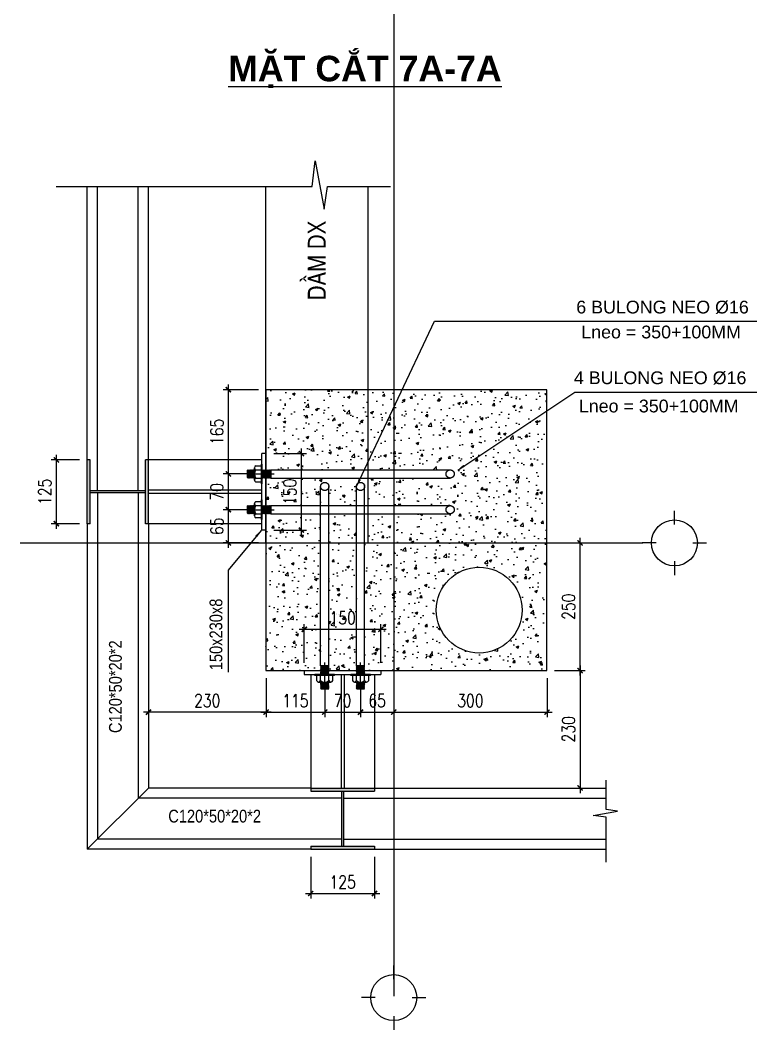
# Model space of a CAD drawing. Header units: millimetres. Extents: x 651127 to 1529722, y 768575 to 1021311.
# Drawn here: x 1219527 to 1233944, y 788414 to 808185 of the extents above; entities that cross this region are included whole.
import ezdxf
from ezdxf.enums import TextEntityAlignment as Align

# ---------------------------------------------------------------- set-up
doc = ezdxf.new("R2010")
doc.units = ezdxf.units.MM
doc.header["$LTSCALE"] = 1000
doc.header["$MEASUREMENT"] = 0
doc.linetypes.add('CENTER2', pattern=[1.125, 0.75, -0.125, 0.125, -0.125])
doc.linetypes.add('DASHED2', pattern=[0.375, 0.25, -0.125])
doc.layers.get('DEFPOINTS').update_dxf_attribs({"color": 8, "lineweight": 9})
for name, color, linetype in [('CHU VN', 7, 'Continuous'), ('D.BAO', 1, 'Continuous'), ('DUONG BAO', 7, 'Continuous'), ('HATCH', 8, 'Continuous'), ('KTHUOC', 136, 'Continuous'), ('NETDAM', 1, 'Continuous'), ('PHU KIEN', 2, 'Continuous'), ('TEXT', 2, 'Continuous'), ('THEP MANH', 253, 'Continuous'), ('TRUC', 8, 'CENTER2'), ('VAT LIEU', 154, 'Continuous')]:
    doc.layers.add(name, color=color, linetype=linetype)
doc.styles.add('CHU 350-HB', font='VNI-Helve-Bold.TTF')
doc.styles.add('CHU 500', font='VNI-Helve-Bold.TTF')
doc.styles.add('CHU KT', font='romans.shx', dxfattribs={"width": 0.8})
doc.styles.add('Helve-Condense', font='VNI-Helve.TTF')
doc.styles.add('KEEC', font='VNI-Helve-Condense.TTF')
doc.styles.add('ROMANS', font='romans.shx', dxfattribs={"width": 0.8})
doc.dimstyles.new('1-20', dxfattribs={"dimscale": 100, "dimtxt": 2, "dimasz": 1.5, "dimexe": 1.5, "dimexo": 1.5, "dimgap": 1, "dimtad": 1, "dimdec": 0, "dimlfac": 0.2, "dimzin": 0, "dimdsep": 46, "dimtxsty": 'ROMANS', "dimblk": 'ARCHTICK', "dimcen": 3, "dimdle": 1.5, "dimclrd": 256, "dimclre": 256, "dimclrt": 7, "dimadec": 0, "dimazin": 0, "dimtfac": 1, "dimtdec": 0, "dimtix": 1, "dimtmove": 2, "dimatfit": 3, "dimfxl": 1, "dimtolj": 1, "dimtzin": 0, "dimarcsym": 0})
doc.dimstyles.new('TL10', dxfattribs={"dimscale": 100, "dimtxt": 2.5, "dimasz": 1, "dimexe": 1, "dimexo": 1.5, "dimgap": 1, "dimtad": 1, "dimdec": 0, "dimlfac": 0.1, "dimzin": 0, "dimdsep": 46, "dimtxsty": 'CHU KT', "dimblk": 'ARCHTICK', "dimcen": 1.5, "dimdle": 1, "dimclrd": 256, "dimclre": 256, "dimclrt": 7, "dimadec": 0, "dimazin": 0, "dimtfac": 1, "dimtdec": 0, "dimtix": 1, "dimtmove": 2, "dimatfit": 3, "dimfxl": 1, "dimtolj": 1, "dimtzin": 0, "dimarcsym": 0})

# ---------------------------------------------------------------- blocks, each defined once
blk = doc.blocks.new('_ARCHTICK')
at = {"color": 0, "linetype": 'ByBlock', "const_width": 0.3}
blk.add_lwpolyline([(-0.5, -0.5), (0.5, 0.5)], dxfattribs=at)
blk = doc.blocks.new('*D975')
at = {"layer": 'DEFPOINTS', "color": 0, "ltscale": 100}
for p in [(1224338, 795449), (1225488, 795352), (1225488, 794635)]:
    blk.add_point(p, dxfattribs=at)
at = {"layer": 'KTHUOC', "lineweight": -2, "ltscale": 100}
for p, q in [((1224338, 795299), (1224338, 794535)), ((1225488, 795202), (1225488, 794535)), ((1224238, 794635), (1225588, 794635))]:
    blk.add_line(p, q, dxfattribs=at)
at = {"layer": 'KTHUOC', "lineweight": -2, "ltscale": 100, "xscale": 100, "yscale": 100, "zscale": 100, "rotation": 180}
blk.add_blockref('_ARCHTICK', (1224338, 794635), dxfattribs=at)
at = {"layer": 'KTHUOC', "lineweight": -2, "ltscale": 100, "xscale": 100, "yscale": 100, "zscale": 100}
blk.add_blockref('_ARCHTICK', (1225488, 794635), dxfattribs=at)
at = {"layer": 'KTHUOC', "color": 7, "ltscale": 100, "insert": (1224913, 794860), "char_height": 250, "attachment_point": 5, "style": 'CHU KT'}
blk.add_mtext('\\A1;115', dxfattribs=at)
blk = doc.blocks.new('*D976')
at = {"layer": 'DEFPOINTS', "color": 0, "ltscale": 100}
for p in [(1225488, 795352), (1226188, 795352), (1226188, 794635)]:
    blk.add_point(p, dxfattribs=at)
at = {"layer": 'KTHUOC', "lineweight": -2, "ltscale": 100}
for p, q in [((1225488, 795202), (1225488, 794535)), ((1226188, 795202), (1226188, 794535)), ((1225388, 794635), (1226288, 794635))]:
    blk.add_line(p, q, dxfattribs=at)
at = {"layer": 'KTHUOC', "lineweight": -2, "ltscale": 100, "xscale": 100, "yscale": 100, "zscale": 100, "rotation": 180}
blk.add_blockref('_ARCHTICK', (1225488, 794635), dxfattribs=at)
at = {"layer": 'KTHUOC', "lineweight": -2, "ltscale": 100, "xscale": 100, "yscale": 100, "zscale": 100}
blk.add_blockref('_ARCHTICK', (1226188, 794635), dxfattribs=at)
at = {"layer": 'KTHUOC', "color": 7, "ltscale": 100, "insert": (1225838, 794860), "char_height": 250, "attachment_point": 5, "style": 'CHU KT'}
blk.add_mtext('\\A1;70', dxfattribs=at)
blk = doc.blocks.new('*D977')
at = {"layer": 'DEFPOINTS', "color": 0, "ltscale": 100}
for p in [(1226838, 795449), (1226188, 795352), (1226838, 794635)]:
    blk.add_point(p, dxfattribs=at)
at = {"layer": 'KTHUOC', "lineweight": -2, "ltscale": 100}
for p, q in [((1226188, 795202), (1226188, 794535)), ((1226838, 795299), (1226838, 794535)), ((1226088, 794635), (1226938, 794635))]:
    blk.add_line(p, q, dxfattribs=at)
at = {"layer": 'KTHUOC', "lineweight": -2, "ltscale": 100, "xscale": 100, "yscale": 100, "zscale": 100, "rotation": 180}
blk.add_blockref('_ARCHTICK', (1226188, 794635), dxfattribs=at)
at = {"layer": 'KTHUOC', "lineweight": -2, "ltscale": 100, "xscale": 100, "yscale": 100, "zscale": 100}
blk.add_blockref('_ARCHTICK', (1226838, 794635), dxfattribs=at)
at = {"layer": 'KTHUOC', "color": 7, "ltscale": 100, "insert": (1226513, 794860), "char_height": 250, "attachment_point": 5, "style": 'CHU KT'}
blk.add_mtext('\\A1;65', dxfattribs=at)
blk = doc.blocks.new('*D978')
at = {"layer": 'DEFPOINTS', "color": 0, "ltscale": 100}
for p in [(1226838, 795449), (1229838, 795449), (1229838, 794635)]:
    blk.add_point(p, dxfattribs=at)
at = {"layer": 'KTHUOC', "lineweight": -2, "ltscale": 100}
for p, q in [((1226838, 795299), (1226838, 794535)), ((1229838, 795299), (1229838, 794535)), ((1226738, 794635), (1229938, 794635))]:
    blk.add_line(p, q, dxfattribs=at)
at = {"layer": 'KTHUOC', "lineweight": -2, "ltscale": 100, "xscale": 100, "yscale": 100, "zscale": 100, "rotation": 180}
blk.add_blockref('_ARCHTICK', (1226838, 794635), dxfattribs=at)
at = {"layer": 'KTHUOC', "lineweight": -2, "ltscale": 100, "xscale": 100, "yscale": 100, "zscale": 100}
blk.add_blockref('_ARCHTICK', (1229838, 794635), dxfattribs=at)
at = {"layer": 'KTHUOC', "color": 7, "ltscale": 100, "insert": (1228338, 794860), "char_height": 250, "attachment_point": 5, "style": 'CHU KT'}
blk.add_mtext('\\A1;300', dxfattribs=at)
blk = doc.blocks.new('*D979')
at = {"layer": 'DEFPOINTS', "color": 0, "ltscale": 100}
for p in [(1229838, 795449), (1229838, 793149), (1230486, 793149)]:
    blk.add_point(p, dxfattribs=at)
at = {"layer": 'KTHUOC', "lineweight": -2, "ltscale": 100}
for p, q in [((1229988, 795449), (1230586, 795449)), ((1230486, 795549), (1230486, 793049)), ((1229988, 793149), (1230586, 793149))]:
    blk.add_line(p, q, dxfattribs=at)
at = {"layer": 'KTHUOC', "lineweight": -2, "ltscale": 100, "xscale": 100, "yscale": 100, "zscale": 100}
for p, rotation in [((1230486, 795449), 90), ((1230486, 793149), 270)]:
    blk.add_blockref('_ARCHTICK', p, dxfattribs=dict(at, rotation=rotation))
at = {"layer": 'KTHUOC', "color": 7, "ltscale": 100, "insert": (1230261, 794299), "char_height": 250, "attachment_point": 5, "rotation": 90, "style": 'CHU KT'}
blk.add_mtext('\\A1;230', dxfattribs=at)
blk = doc.blocks.new('*D980')
at = {"layer": 'DEFPOINTS', "color": 0, "ltscale": 100}
for p in [(1222038, 795737), (1224338, 795449), (1222038, 794635)]:
    blk.add_point(p, dxfattribs=at)
at = {"layer": 'KTHUOC', "lineweight": -2, "ltscale": 100}
for p, q in [((1222038, 795587), (1222038, 794535)), ((1224338, 795299), (1224338, 794535)), ((1224438, 794635), (1221938, 794635))]:
    blk.add_line(p, q, dxfattribs=at)
at = {"layer": 'KTHUOC', "lineweight": -2, "ltscale": 100, "xscale": 100, "yscale": 100, "zscale": 100, "rotation": 180}
blk.add_blockref('_ARCHTICK', (1222038, 794635), dxfattribs=at)
at = {"layer": 'KTHUOC', "lineweight": -2, "ltscale": 100, "xscale": 100, "yscale": 100, "zscale": 100}
blk.add_blockref('_ARCHTICK', (1224338, 794635), dxfattribs=at)
at = {"layer": 'KTHUOC', "color": 7, "ltscale": 100, "insert": (1223188, 794860), "char_height": 250, "attachment_point": 5, "style": 'CHU KT'}
blk.add_mtext('\\A1;230', dxfattribs=at)
blk = doc.blocks.new('*D981')
at = {"layer": 'DEFPOINTS', "color": 0, "ltscale": 100}
for p in [(1223602, 798599), (1224241, 798599), (1224338, 797949)]:
    blk.add_point(p, dxfattribs=at)
at = {"layer": 'KTHUOC', "lineweight": -2, "ltscale": 100}
for p, q in [((1224091, 798599), (1223502, 798599)), ((1223602, 797849), (1223602, 798699)), ((1224188, 797949), (1223502, 797949))]:
    blk.add_line(p, q, dxfattribs=at)
at = {"layer": 'KTHUOC', "lineweight": -2, "ltscale": 100, "xscale": 100, "yscale": 100, "zscale": 100}
for p, rotation in [((1223602, 798599), 90), ((1223602, 797949), 270)]:
    blk.add_blockref('_ARCHTICK', p, dxfattribs=dict(at, rotation=rotation))
at = {"layer": 'KTHUOC', "color": 7, "ltscale": 100, "insert": (1223377, 798274), "char_height": 250, "attachment_point": 5, "rotation": 90, "style": 'CHU KT'}
blk.add_mtext('\\A1;65', dxfattribs=at)
blk = doc.blocks.new('*D982')
at = {"layer": 'DEFPOINTS', "color": 0, "ltscale": 100}
for p in [(1223602, 799299), (1224241, 799299), (1224241, 798599)]:
    blk.add_point(p, dxfattribs=at)
at = {"layer": 'KTHUOC', "lineweight": -2, "ltscale": 100}
for p, q in [((1223602, 798499), (1223602, 799399)), ((1224091, 799299), (1223502, 799299)), ((1224091, 798599), (1223502, 798599))]:
    blk.add_line(p, q, dxfattribs=at)
at = {"layer": 'KTHUOC', "lineweight": -2, "ltscale": 100, "xscale": 100, "yscale": 100, "zscale": 100}
for p, rotation in [((1223602, 799299), 90), ((1223602, 798599), 270)]:
    blk.add_blockref('_ARCHTICK', p, dxfattribs=dict(at, rotation=rotation))
at = {"layer": 'KTHUOC', "color": 7, "ltscale": 100, "insert": (1223377, 798949), "char_height": 250, "attachment_point": 5, "rotation": 90, "style": 'CHU KT'}
blk.add_mtext('\\A1;70', dxfattribs=at)
blk = doc.blocks.new('*D983')
at = {"layer": 'DEFPOINTS', "color": 0, "ltscale": 100}
for p in [(1223602, 800949), (1224338, 800949), (1224241, 799299)]:
    blk.add_point(p, dxfattribs=at)
at = {"layer": 'KTHUOC', "lineweight": -2, "ltscale": 100}
for p, q in [((1224188, 800949), (1223502, 800949)), ((1223602, 799199), (1223602, 801049)), ((1224091, 799299), (1223502, 799299))]:
    blk.add_line(p, q, dxfattribs=at)
at = {"layer": 'KTHUOC', "lineweight": -2, "ltscale": 100, "xscale": 100, "yscale": 100, "zscale": 100}
for p, rotation in [((1223602, 800949), 90), ((1223602, 799299), 270)]:
    blk.add_blockref('_ARCHTICK', p, dxfattribs=dict(at, rotation=rotation))
at = {"layer": 'KTHUOC', "color": 7, "ltscale": 100, "insert": (1223377, 800124), "char_height": 250, "attachment_point": 5, "rotation": 90, "style": 'CHU KT'}
blk.add_mtext('\\A1;165', dxfattribs=at)
blk = doc.blocks.new('*D984')
at = {"layer": 'DEFPOINTS', "color": 0, "ltscale": 100}
for p in [(1220234, 799574), (1220838, 799574), (1220838, 798324)]:
    blk.add_point(p, dxfattribs=at)
at = {"layer": 'KTHUOC', "lineweight": -2, "ltscale": 100}
for p, q in [((1220688, 799574), (1220134, 799574)), ((1220234, 798224), (1220234, 799674)), ((1220688, 798324), (1220134, 798324))]:
    blk.add_line(p, q, dxfattribs=at)
at = {"layer": 'KTHUOC', "lineweight": -2, "ltscale": 100, "xscale": 100, "yscale": 100, "zscale": 100}
for p, rotation in [((1220234, 799574), 90), ((1220234, 798324), 270)]:
    blk.add_blockref('_ARCHTICK', p, dxfattribs=dict(at, rotation=rotation))
at = {"layer": 'KTHUOC', "color": 7, "ltscale": 100, "insert": (1220009, 798949), "char_height": 250, "attachment_point": 5, "rotation": 90, "style": 'CHU KT'}
blk.add_mtext('\\A1;125', dxfattribs=at)
blk = doc.blocks.new('*D985')
at = {"layer": 'DEFPOINTS', "color": 0, "ltscale": 100}
for p in [(1225213, 791949), (1226463, 791949), (1226463, 791083)]:
    blk.add_point(p, dxfattribs=at)
at = {"layer": 'KTHUOC', "lineweight": -2, "ltscale": 100}
for p, q in [((1225213, 791799), (1225213, 790983)), ((1226463, 791799), (1226463, 790983)), ((1225113, 791083), (1226563, 791083))]:
    blk.add_line(p, q, dxfattribs=at)
at = {"layer": 'KTHUOC', "lineweight": -2, "ltscale": 100, "xscale": 100, "yscale": 100, "zscale": 100, "rotation": 180}
blk.add_blockref('_ARCHTICK', (1225213, 791083), dxfattribs=at)
at = {"layer": 'KTHUOC', "lineweight": -2, "ltscale": 100, "xscale": 100, "yscale": 100, "zscale": 100}
blk.add_blockref('_ARCHTICK', (1226463, 791083), dxfattribs=at)
at = {"layer": 'KTHUOC', "color": 7, "ltscale": 100, "insert": (1225838, 791308), "char_height": 250, "attachment_point": 5, "style": 'CHU KT'}
blk.add_mtext('\\A1;125', dxfattribs=at)
blk = doc.blocks.new('*D986')
at = {"layer": 'DEFPOINTS', "color": 0, "ltscale": 100}
for p in [(1224338, 799699), (1225031, 799699), (1224338, 798199)]:
    blk.add_point(p, dxfattribs=at)
at = {"layer": 'KTHUOC', "lineweight": -2, "ltscale": 100}
for p, q in [((1225031, 798099), (1225031, 799799)), ((1224488, 799699), (1225131, 799699)), ((1224488, 798199), (1225131, 798199))]:
    blk.add_line(p, q, dxfattribs=at)
at = {"layer": 'KTHUOC', "lineweight": -2, "ltscale": 100, "xscale": 100, "yscale": 100, "zscale": 100}
for p, rotation in [((1225031, 799699), 90), ((1225031, 798199), 270)]:
    blk.add_blockref('_ARCHTICK', p, dxfattribs=dict(at, rotation=rotation))
at = {"layer": 'KTHUOC', "color": 7, "ltscale": 100, "insert": (1224806, 798949), "char_height": 250, "attachment_point": 5, "rotation": 90, "style": 'CHU KT'}
blk.add_mtext('\\A1;150', dxfattribs=at)
blk = doc.blocks.new('*D987')
at = {"layer": 'DEFPOINTS', "color": 0, "ltscale": 100}
for p in [(1226588, 796257), (1225088, 795449), (1226588, 795449)]:
    blk.add_point(p, dxfattribs=at)
at = {"layer": 'KTHUOC', "lineweight": -2, "ltscale": 100}
for p, q in [((1224988, 796257), (1226688, 796257)), ((1225088, 795599), (1225088, 796357)), ((1226588, 795599), (1226588, 796357))]:
    blk.add_line(p, q, dxfattribs=at)
at = {"layer": 'KTHUOC', "lineweight": -2, "ltscale": 100, "xscale": 100, "yscale": 100, "zscale": 100, "rotation": 180}
blk.add_blockref('_ARCHTICK', (1225088, 796257), dxfattribs=at)
at = {"layer": 'KTHUOC', "lineweight": -2, "ltscale": 100, "xscale": 100, "yscale": 100, "zscale": 100}
blk.add_blockref('_ARCHTICK', (1226588, 796257), dxfattribs=at)
at = {"layer": 'KTHUOC', "color": 7, "ltscale": 100, "insert": (1225838, 796482), "char_height": 250, "attachment_point": 5, "style": 'CHU KT'}
blk.add_mtext('\\A1;150', dxfattribs=at)
blk = doc.blocks.new('*D1018')
at = {"layer": 'DEFPOINTS', "color": 0, "ltscale": 100}
for p in [(1229838, 797949), (1230486, 797949), (1229838, 795449)]:
    blk.add_point(p, dxfattribs=at)
at = {"layer": 'KTHUOC', "lineweight": -2, "ltscale": 100}
for p, q in [((1229988, 797949), (1230586, 797949)), ((1230486, 795349), (1230486, 798049)), ((1229988, 795449), (1230586, 795449))]:
    blk.add_line(p, q, dxfattribs=at)
at = {"layer": 'KTHUOC', "lineweight": -2, "ltscale": 100, "xscale": 100, "yscale": 100, "zscale": 100}
for p, rotation in [((1230486, 797949), 90), ((1230486, 795449), 270)]:
    blk.add_blockref('_ARCHTICK', p, dxfattribs=dict(at, rotation=rotation))
at = {"layer": 'KTHUOC', "color": 7, "ltscale": 100, "insert": (1230261, 796699), "char_height": 250, "attachment_point": 5, "rotation": 90, "style": 'CHU KT'}
blk.add_mtext('\\A1;250', dxfattribs=at)
blk = doc.blocks.new('TRUC')
for p, q in [((0, 320), (0, 560)), ((-320, 0), (-560, 0)), ((320, 0), (560, 0)), ((0, -320), (0, -560))]:
    blk.add_line(p, q)
blk.add_circle((0, 0), 400)
at = {"linetype": 'Continuous', "style": 'CHU 350-HB'}
blk.add_attdef('2', text='', height=350, dxfattribs=at).set_placement((0, 0), align=Align.MIDDLE_CENTER)

msp = doc.modelspace()

# ---------------------------------------------------------------- hatches: boundary and pattern name
at = {"layer": 'THEP MANH', "ltscale": 100}
h = msp.add_hatch(color=256, dxfattribs=at)
h.paths.add_polyline_path([(1220897.7, 799574), (1220837.7, 799574), (1220837.7, 798324), (1220897.7, 798324)])
h.paths.add_polyline_path([(1221977.7, 798929), (1221977.7, 798969), (1220897.7, 798969), (1220897.7, 798929)])
h.paths.add_polyline_path([(1222037.7, 799574), (1221977.7, 799574), (1221977.7, 798324), (1222037.7, 798324)])
h = msp.add_hatch(color=256, dxfattribs=at)
h.paths.add_polyline_path([(1225212.7, 792009), (1225212.7, 791949), (1226462.7, 791949), (1226462.7, 792009)])
h.paths.add_polyline_path([(1225817.7, 793089), (1225817.7, 792009), (1225857.7, 792009), (1225857.7, 793089)])
h.paths.add_polyline_path([(1225212.7, 793149), (1225212.7, 793089), (1226462.7, 793089), (1226462.7, 793149)])
at = {"layer": 'VAT LIEU'}
h = msp.add_hatch(dxfattribs=at)
h.set_pattern_fill('AR-CONC', color=256, scale=75, style=0)
h.set_pattern_definition([(50, (908235.76, 1112307.2), (537.94514, -47.0641), [56.25, -618.75]), (355, (908235.76, 1112307.2), (-104.0635, 564.1441), [45, -495]), (100.4514, (908280.6, 1112303.26), (433.88204, 517.07966), [47.80514, -525.8566]), (46.1842, (908235.76, 1112457.2), (800.4308, -124.1393), [84.375, -928.125]), (96.6356, (908302.5, 1112446.8), (700.997, 730.5884), [71.7077, -788.7847]), (351.1842, (908235.8, 1112457.2), (700.9965, 730.589), [67.5, -742.5]), (21, (908310.76, 1112419.7), (447.6803, -301.96417), [56.25, -618.75]), (326, (908310.76, 1112419.7), (182.4865, 543.8625), [45, -495]), (71.4514, (908348.07, 1112394.5), (630.167, 241.8979), [47.80514, -525.8566]), (37.5, (908235.76, 1112307.18), (9.11989, 249.67039), [0, -489, 0, -502.5, 0, -496.875]), (7.5, (908235.76, 1112307.18), (197.30215, 295.80878), [0, -286.5, 0, -477.75, 0, -189.375]), (327.5, (908068.51, 1112307.18), (400.36683, -16.91615), [0, -187.5, 0, -585, 0, -776.25]), (317.5, (907993.5, 1112307.2), (437.38963, 75.07874), [0, -243.75, 0, -388.5, 0, -551.25])])
h.paths.add_polyline_path([(1229837.7, 800949), (1226837.7, 800949), (1226837.7, 799379), (1227942.4, 799379, -0.4142136), (1228022.4, 799299, -0.4142136), (1227942.4, 799219), (1226837.7, 799219), (1226837.7, 798679), (1227942.4, 798679, -0.4142136), (1228022.4, 798599, -0.4142136), (1227942.4, 798519), (1226837.7, 798519), (1226837.7, 797949), (1229837.7, 797949)])
h.paths.add_polyline_path([(1226337.7, 800949), (1224337.7, 800949), (1224337.7, 799387.4), (1224356.1, 799369), (1224376.1, 799389), (1224396.1, 799369), (1224416.1, 799389), (1224426.1, 799379), (1226337.7, 799379)])
h.paths.add_polyline_path([(1226837.7, 800949), (1226337.7, 800949), (1226337.7, 799379), (1226837.7, 799379)])
h.paths.add_polyline_path([(1226107.7, 799053.8, -1), (1226267.7, 799053.8), (1226267.7, 798679), (1226337.7, 798679), (1226337.7, 799219), (1224418.5, 799219), (1224423.8, 799222), (1224422.5, 799229), (1224402.5, 799209), (1224382.5, 799229), (1224362.5, 799209), (1224342.5, 799229), (1224337.7, 799224.2), (1224337.7, 798687.4), (1224356.1, 798669), (1224376.1, 798689), (1224396.1, 798669), (1224416.1, 798689), (1224426.1, 798679), (1225407.7, 798679), (1225407.7, 799053.8, -1), (1225567.7, 799053.8), (1225567.7, 798679), (1226107.7, 798679)])
h.paths.add_polyline_path([(1226837.7, 799219), (1226337.7, 799219), (1226337.7, 798679), (1226837.7, 798679)])
h.paths.add_polyline_path([(1226107.7, 798519), (1225567.7, 798519), (1225567.7, 797949), (1226107.7, 797949)])
h.paths.add_polyline_path([(1226837.7, 798519), (1226337.7, 798519), (1226337.7, 797949), (1226837.7, 797949)])
h.paths.add_polyline_path([(1225407.7, 798519), (1224418.5, 798519), (1224423.8, 798522), (1224422.5, 798529), (1224402.5, 798509), (1224382.5, 798529), (1224362.5, 798509), (1224342.5, 798529), (1224337.7, 798524.2), (1224337.7, 798199), (1224337.7, 797949), (1225407.7, 797949)])
h.paths.add_polyline_path([(1225407.7, 797949), (1224337.7, 797949), (1224337.7, 795449), (1225412.9, 795449), (1225417.7, 795453.8), (1225397.7, 795473.8), (1225417.7, 795493.8), (1225397.7, 795513.8), (1225417.7, 795533.8), (1225410, 795541.5), (1225407.7, 795541.5)])
h.paths.add_polyline_path([(1226107.7, 797949), (1225567.7, 797949), (1225567.7, 795525.5), (1225557.7, 795527.4), (1225577.7, 795507.4), (1225557.7, 795487.4), (1225567.7, 795477.4), (1225547.7, 795457.4), (1225556.1, 795449), (1226112.9, 795449), (1226117.7, 795453.8), (1226097.7, 795473.8), (1226117.7, 795493.8), (1226097.7, 795513.8), (1226117.7, 795533.8), (1226110, 795541.5), (1226107.7, 795541.5)])
h.paths.add_polyline_path([(1226837.7, 797949), (1226267.7, 797949), (1226267.7, 795525.5), (1226257.7, 795527.4), (1226277.7, 795507.4), (1226257.7, 795487.4), (1226267.7, 795477.4), (1226247.7, 795457.4), (1226256.1, 795449), (1226837.7, 795449)])
h.paths.add_polyline_path([(1229837.7, 797949), (1226837.7, 797949), (1226837.7, 795449), (1229837.7, 795449)])
h.paths.add_polyline_path([(1229350.7, 796632.6, -1), (1227670.7, 796632.6, -1)], flags=16)
h.paths.add_polyline_path([(1224613.1, 798654.2), (1224613.1, 799243.9), (1224993.4, 799243.9), (1224993.4, 798654.2)], flags=9)
h.paths.add_polyline_path([(1225542.9, 796674.8), (1226132.5, 796674.8), (1226132.5, 796294.5), (1225542.9, 796294.5)], flags=9)

# ---------------------------------------------------------------- linework, layer by layer
at = {"layer": 'D.BAO', "ltscale": 100}
for p, q in [((1220837.7, 798324), (1220837.7, 799574)), ((1221977.7, 798324), (1221977.7, 799574)), ((1222037.7, 799574), (1221977.7, 799574)), ((1222037.7, 798324), (1222037.7, 799574)), ((1220897.7, 798324), (1220837.7, 798324)), ((1222037.7, 798324), (1221977.7, 798324)), ((1225212.7, 793149), (1226462.7, 793149)), ((1225212.7, 793149), (1225212.7, 793089)), ((1225212.7, 793089), (1226462.7, 793089)), ((1225817.7, 793089), (1225817.7, 792009)), ((1225857.7, 793089), (1225857.7, 792009)), ((1226462.7, 793149), (1226462.7, 793089)), ((1225212.7, 792009), (1226462.7, 792009)), ((1225212.7, 792009), (1225212.7, 791949)), ((1225212.7, 791949), (1226462.7, 791949)), ((1226462.7, 792009), (1226462.7, 791949))]:
    msp.add_line(p, q, dxfattribs=at)
at = {"layer": 'DUONG BAO', "ltscale": 100}
for p, q in [((1224337.7, 797949), (1224337.7, 804926.1)), ((1226337.7, 797949), (1226337.7, 804926.1)), ((1224337.7, 797949), (1226337.7, 797949))]:
    msp.add_line(p, q, dxfattribs=at)
msp.add_lwpolyline([(1224337.7, 800949), (1224337.7, 795449), (1229837.7, 795449), (1229837.7, 800949), (1226337.7, 800949)], dxfattribs=at)
at = {"layer": 'HATCH', "linetype": 'DASHED2', "ltscale": 500}
for p, q in [((1226337.7, 800949), (1224337.7, 800949)), ((1224430.1, 799379), (1227942.4, 799379)), ((1224430.1, 799219), (1227942.4, 799219)), ((1225407.7, 795541.5), (1225407.7, 799053.8)), ((1225567.7, 795541.5), (1225567.7, 799053.8)), ((1226107.7, 795541.5), (1226107.7, 799053.8)), ((1226267.7, 795541.5), (1226267.7, 799053.8)), ((1224430.1, 798679), (1227942.4, 798679)), ((1224430.1, 798519), (1227942.4, 798519))]:
    msp.add_line(p, q, dxfattribs=at)
for centre in [(1227942.4, 799299), (1225487.7, 799053.8), (1226187.7, 799053.8), (1227942.4, 798599)]:
    msp.add_circle(centre, 80, dxfattribs=at)
at = {"layer": 'KTHUOC'}
for points in [[(1220230.1, 804926.1), (1225238.9, 804926.1), (1225297.7, 805430.8), (1225475.9, 804484.5), (1225542.2, 804926.1), (1226777.8, 804926.1)], [(1230994.2, 791697.9), (1230994.2, 792578.4), (1230741.8, 792607.8), (1231215, 792696.9), (1230994.2, 792730), (1230994.2, 793304.4)]]:
    msp.add_lwpolyline(points, dxfattribs=at)
at = {"layer": 'NETDAM', "ltscale": 100}
msp.add_circle((1228510.7, 796632.6), 840, dxfattribs=at)
at = {"layer": 'PHU KIEN'}
for p, q in [((1223981.5, 799379), (1223977.9, 799375.4)), ((1223977.9, 799229), (1223977.9, 799375.4)), ((1223997.9, 799229), (1223977.9, 799335.1)), ((1223981.5, 799379), (1223991.5, 799369)), ((1224001.5, 799379), (1223991.5, 799369)), ((1224017.9, 799229), (1223991.5, 799369)), ((1224001.5, 799379), (1224011.5, 799369)), ((1224021.5, 799379), (1224011.5, 799369)), ((1224037.9, 799229), (1224011.5, 799369)), ((1224021.5, 799379), (1224031.5, 799369)), ((1224041.5, 799379), (1224031.5, 799369)), ((1224057.9, 799229), (1224031.5, 799369)), ((1224041.5, 799379), (1224051.5, 799369)), ((1224061.5, 799379), (1224051.5, 799369)), ((1224077.9, 799229), (1224051.5, 799369)), ((1224061.5, 799379), (1224071.5, 799369)), ((1224081.5, 799379), (1224071.5, 799369)), ((1224097.9, 799229), (1224071.5, 799369)), ((1224097.9, 799229), (1224071.5, 799369)), ((1224081.5, 799379), (1224091.5, 799369)), ((1224101.5, 799379), (1224091.5, 799369)), ((1224113, 799255.1), (1224091.5, 799369)), ((1224113, 799255.1), (1224091.5, 799369)), ((1224101.5, 799379), (1224111.5, 799369)), ((1224113, 799370.5), (1224111.5, 799369)), ((1224113, 799361.2), (1224111.5, 799369)), ((1224113, 799179), (1224113, 799419)), ((1224139.7, 799459), (1224241, 799459)), ((1224139.7, 799379), (1224241, 799379)), ((1224241, 799491.6), (1224257.7, 799491.6)), ((1224241, 799491.6), (1224241, 799106.5)), ((1224257.7, 799491.6), (1224257.7, 799106.5)), ((1224266.1, 799379), (1224257.7, 799370.6)), ((1224282.5, 799229), (1224257.7, 799360.5)), ((1224266.1, 799379), (1224276.1, 799369)), ((1224286.1, 799379), (1224276.1, 799369)), ((1224302.5, 799229), (1224276.1, 799369)), ((1224286.1, 799379), (1224296.1, 799369)), ((1224306.1, 799379), (1224296.1, 799369)), ((1224322.5, 799229), (1224296.1, 799369)), ((1224306.1, 799379), (1224316.1, 799369)), ((1224326.1, 799379), (1224316.1, 799369)), ((1224342.5, 799229), (1224316.1, 799369)), ((1224326.1, 799379), (1224336.1, 799369)), ((1224346.1, 799379), (1224336.1, 799369)), ((1224362.5, 799229), (1224336.1, 799369)), ((1224346.1, 799379), (1224356.1, 799369)), ((1224366.1, 799379), (1224356.1, 799369)), ((1224382.5, 799229), (1224356.1, 799369)), ((1224366.1, 799379), (1224376.1, 799369)), ((1224386.1, 799379), (1224376.1, 799369)), ((1224402.5, 799229), (1224376.1, 799369)), ((1224386.1, 799379), (1224396.1, 799369)), ((1224406.1, 799379), (1224396.1, 799369)), ((1224422.5, 799229), (1224396.1, 799369)), ((1224406.1, 799379), (1224416.1, 799369)), ((1224426.1, 799379), (1224416.1, 799369)), ((1224430.1, 799294.5), (1224416.1, 799369)), ((1224426.1, 799379), (1224430.1, 799375)), ((1224430.1, 799379), (1224430.1, 799219)), ((1223987.9, 799219), (1223977.9, 799229)), ((1223987.9, 799219), (1223997.9, 799229)), ((1224007.9, 799219), (1223997.9, 799229)), ((1224007.9, 799219), (1224017.9, 799229)), ((1224027.9, 799219), (1224017.9, 799229)), ((1224027.9, 799219), (1224037.9, 799229)), ((1224047.9, 799219), (1224037.9, 799229)), ((1224047.9, 799219), (1224057.9, 799229)), ((1224067.9, 799219), (1224057.9, 799229)), ((1224067.9, 799219), (1224077.9, 799229)), ((1224087.9, 799219), (1224077.9, 799229)), ((1224087.9, 799219), (1224097.9, 799229)), ((1224107.9, 799219), (1224097.9, 799229)), ((1224107.9, 799219), (1224113, 799224.1)), ((1224139.7, 799219), (1224241, 799219)), ((1224241, 799139), (1224139.7, 799139)), ((1224262.5, 799229), (1224257.7, 799254.4)), ((1224257.7, 799224.2), (1224262.5, 799229)), ((1224272.5, 799219), (1224262.5, 799229)), ((1224272.5, 799219), (1224282.5, 799229)), ((1224292.5, 799219), (1224282.5, 799229)), ((1224292.5, 799219), (1224302.5, 799229)), ((1224312.5, 799219), (1224302.5, 799229)), ((1224312.5, 799219), (1224322.5, 799229)), ((1224332.5, 799219), (1224322.5, 799229)), ((1224332.5, 799219), (1224342.5, 799229)), ((1224352.5, 799219), (1224342.5, 799229)), ((1224352.5, 799219), (1224362.5, 799229)), ((1224372.5, 799219), (1224362.5, 799229)), ((1224372.5, 799219), (1224382.5, 799229)), ((1224392.5, 799219), (1224382.5, 799229)), ((1224392.5, 799219), (1224402.5, 799229)), ((1224412.5, 799219), (1224402.5, 799229)), ((1224412.5, 799219), (1224422.5, 799229)), ((1224427.5, 799224), (1224422.5, 799229)), ((1224427.5, 799224), (1224430.1, 799225.5)), ((1224241, 799106.5), (1224257.7, 799106.5)), ((1224139.7, 798759), (1224241, 798759)), ((1224241, 798791.6), (1224241, 798406.5)), ((1224241, 798791.6), (1224257.7, 798791.6)), ((1224257.7, 798791.6), (1224257.7, 798406.5)), ((1223981.5, 798679), (1223977.9, 798675.4)), ((1223977.9, 798529), (1223977.9, 798675.4)), ((1223997.9, 798529), (1223977.9, 798635.1)), ((1223981.5, 798679), (1223991.5, 798669)), ((1224001.5, 798679), (1223991.5, 798669)), ((1224017.9, 798529), (1223991.5, 798669)), ((1224001.5, 798679), (1224011.5, 798669)), ((1224021.5, 798679), (1224011.5, 798669)), ((1224037.9, 798529), (1224011.5, 798669)), ((1224021.5, 798679), (1224031.5, 798669)), ((1224041.5, 798679), (1224031.5, 798669)), ((1224057.9, 798529), (1224031.5, 798669)), ((1224041.5, 798679), (1224051.5, 798669)), ((1224061.5, 798679), (1224051.5, 798669)), ((1224077.9, 798529), (1224051.5, 798669)), ((1224061.5, 798679), (1224071.5, 798669)), ((1224081.5, 798679), (1224071.5, 798669)), ((1224097.9, 798529), (1224071.5, 798669)), ((1224097.9, 798529), (1224071.5, 798669)), ((1224081.5, 798679), (1224091.5, 798669)), ((1224101.5, 798679), (1224091.5, 798669)), ((1224113, 798555.1), (1224091.5, 798669)), ((1224113, 798555.1), (1224091.5, 798669)), ((1224101.5, 798679), (1224111.5, 798669)), ((1224113, 798670.5), (1224111.5, 798669)), ((1224113, 798661.2), (1224111.5, 798669)), ((1224113, 798479), (1224113, 798719)), ((1224139.7, 798679), (1224241, 798679)), ((1224266.1, 798679), (1224257.7, 798670.6)), ((1224282.5, 798529), (1224257.7, 798660.5)), ((1224262.5, 798529), (1224257.7, 798554.4)), ((1224266.1, 798679), (1224276.1, 798669)), ((1224286.1, 798679), (1224276.1, 798669)), ((1224302.5, 798529), (1224276.1, 798669)), ((1224286.1, 798679), (1224296.1, 798669)), ((1224306.1, 798679), (1224296.1, 798669)), ((1224322.5, 798529), (1224296.1, 798669)), ((1224306.1, 798679), (1224316.1, 798669)), ((1224326.1, 798679), (1224316.1, 798669)), ((1224342.5, 798529), (1224316.1, 798669)), ((1224326.1, 798679), (1224336.1, 798669)), ((1224346.1, 798679), (1224336.1, 798669)), ((1224362.5, 798529), (1224336.1, 798669)), ((1224346.1, 798679), (1224356.1, 798669)), ((1224366.1, 798679), (1224356.1, 798669)), ((1224382.5, 798529), (1224356.1, 798669)), ((1224366.1, 798679), (1224376.1, 798669)), ((1224386.1, 798679), (1224376.1, 798669)), ((1224402.5, 798529), (1224376.1, 798669)), ((1224386.1, 798679), (1224396.1, 798669)), ((1224406.1, 798679), (1224396.1, 798669)), ((1224422.5, 798529), (1224396.1, 798669)), ((1224406.1, 798679), (1224416.1, 798669)), ((1224426.1, 798679), (1224416.1, 798669)), ((1224430.1, 798594.5), (1224416.1, 798669)), ((1224426.1, 798679), (1224430.1, 798675)), ((1224430.1, 798679), (1224430.1, 798519)), ((1223987.9, 798519), (1223977.9, 798529)), ((1223987.9, 798519), (1223997.9, 798529)), ((1224007.9, 798519), (1223997.9, 798529)), ((1224007.9, 798519), (1224017.9, 798529)), ((1224027.9, 798519), (1224017.9, 798529)), ((1224027.9, 798519), (1224037.9, 798529)), ((1224047.9, 798519), (1224037.9, 798529)), ((1224047.9, 798519), (1224057.9, 798529)), ((1224067.9, 798519), (1224057.9, 798529)), ((1224067.9, 798519), (1224077.9, 798529)), ((1224087.9, 798519), (1224077.9, 798529)), ((1224087.9, 798519), (1224097.9, 798529)), ((1224107.9, 798519), (1224097.9, 798529)), ((1224107.9, 798519), (1224113, 798524.1)), ((1224139.7, 798519), (1224241, 798519)), ((1224241, 798439), (1224139.7, 798439)), ((1224241, 798406.5), (1224257.7, 798406.5)), ((1224257.7, 798524.2), (1224262.5, 798529)), ((1224272.5, 798519), (1224262.5, 798529)), ((1224272.5, 798519), (1224282.5, 798529)), ((1224292.5, 798519), (1224282.5, 798529)), ((1224292.5, 798519), (1224302.5, 798529)), ((1224312.5, 798519), (1224302.5, 798529)), ((1224312.5, 798519), (1224322.5, 798529)), ((1224332.5, 798519), (1224322.5, 798529)), ((1224332.5, 798519), (1224342.5, 798529)), ((1224352.5, 798519), (1224342.5, 798529)), ((1224352.5, 798519), (1224362.5, 798529)), ((1224372.5, 798519), (1224362.5, 798529)), ((1224372.5, 798519), (1224382.5, 798529)), ((1224392.5, 798519), (1224382.5, 798529)), ((1224392.5, 798519), (1224402.5, 798529)), ((1224412.5, 798519), (1224402.5, 798529)), ((1224412.5, 798519), (1224422.5, 798529)), ((1224427.5, 798524), (1224422.5, 798529)), ((1224427.5, 798524), (1224430.1, 798525.5)), ((1225567.7, 795541.5), (1225407.7, 795541.5)), ((1225407.7, 795523.8), (1225417.7, 795533.8)), ((1225407.7, 795523.8), (1225417.7, 795513.8)), ((1225407.7, 795503.8), (1225417.7, 795513.8)), ((1225407.7, 795503.8), (1225417.7, 795493.8)), ((1225407.7, 795483.8), (1225417.7, 795493.8)), ((1225407.7, 795483.8), (1225417.7, 795473.8)), ((1225407.7, 795463.8), (1225417.7, 795473.8)), ((1225407.7, 795463.8), (1225417.7, 795453.8)), ((1225407.7, 795443.8), (1225417.7, 795453.8)), ((1225407.7, 795443.8), (1225417.7, 795433.8)), ((1225407.7, 795423.8), (1225417.7, 795433.8)), ((1225407.7, 795423.8), (1225417.7, 795413.8)), ((1225407.7, 795403.8), (1225417.7, 795413.8)), ((1225407.7, 795403.8), (1225417.7, 795393.8)), ((1225407.7, 795383.8), (1225417.7, 795393.8)), ((1225407.7, 795383.8), (1225417.7, 795373.8)), ((1225412.7, 795538.8), (1225414.2, 795541.5)), ((1225412.7, 795538.8), (1225417.7, 795533.8)), ((1225417.7, 795533.8), (1225557.7, 795507.4)), ((1225417.7, 795513.8), (1225557.7, 795487.4)), ((1225417.7, 795493.8), (1225557.7, 795467.4)), ((1225417.7, 795473.8), (1225557.7, 795447.4)), ((1225417.7, 795453.8), (1225557.7, 795427.4)), ((1225417.7, 795433.8), (1225557.7, 795407.4)), ((1225417.7, 795413.8), (1225557.7, 795387.4)), ((1225417.7, 795393.8), (1225549.2, 795369)), ((1225483.1, 795541.5), (1225557.7, 795527.4)), ((1225567.7, 795537.4), (1225557.7, 795527.4)), ((1225567.7, 795517.4), (1225557.7, 795527.4)), ((1225567.7, 795517.4), (1225557.7, 795507.4)), ((1225567.7, 795497.4), (1225557.7, 795507.4)), ((1225567.7, 795497.4), (1225557.7, 795487.4)), ((1225567.7, 795477.4), (1225557.7, 795487.4)), ((1225567.7, 795477.4), (1225557.7, 795467.4)), ((1225567.7, 795457.4), (1225557.7, 795467.4)), ((1225567.7, 795457.4), (1225557.7, 795447.4)), ((1225567.7, 795437.4), (1225557.7, 795447.4)), ((1225567.7, 795437.4), (1225557.7, 795427.4)), ((1225567.7, 795417.4), (1225557.7, 795427.4)), ((1225567.7, 795417.4), (1225557.7, 795407.4)), ((1225567.7, 795397.4), (1225557.7, 795407.4)), ((1225567.7, 795397.4), (1225557.7, 795387.4)), ((1225567.7, 795377.4), (1225557.7, 795387.4)), ((1225567.7, 795537.4), (1225563.6, 795541.5)), ((1226267.7, 795541.5), (1226107.7, 795541.5)), ((1226107.7, 795523.8), (1226117.7, 795533.8)), ((1226107.7, 795523.8), (1226117.7, 795513.8)), ((1226107.7, 795503.8), (1226117.7, 795513.8)), ((1226107.7, 795503.8), (1226117.7, 795493.8)), ((1226107.7, 795483.8), (1226117.7, 795493.8)), ((1226107.7, 795483.8), (1226117.7, 795473.8)), ((1226107.7, 795463.8), (1226117.7, 795473.8)), ((1226107.7, 795463.8), (1226117.7, 795453.8)), ((1226107.7, 795443.8), (1226117.7, 795453.8)), ((1226107.7, 795443.8), (1226117.7, 795433.8)), ((1226107.7, 795423.8), (1226117.7, 795433.8)), ((1226107.7, 795423.8), (1226117.7, 795413.8)), ((1226107.7, 795403.8), (1226117.7, 795413.8)), ((1226107.7, 795403.8), (1226117.7, 795393.8)), ((1226107.7, 795383.8), (1226117.7, 795393.8)), ((1226107.7, 795383.8), (1226117.7, 795373.8)), ((1226112.7, 795538.8), (1226114.2, 795541.5)), ((1226112.7, 795538.8), (1226117.7, 795533.8)), ((1226117.7, 795533.8), (1226257.7, 795507.4)), ((1226117.7, 795513.8), (1226257.7, 795487.4)), ((1226117.7, 795493.8), (1226257.7, 795467.4)), ((1226117.7, 795473.8), (1226257.7, 795447.4)), ((1226117.7, 795453.8), (1226257.7, 795427.4)), ((1226117.7, 795433.8), (1226257.7, 795407.4)), ((1226117.7, 795413.8), (1226257.7, 795387.4)), ((1226117.7, 795393.8), (1226249.2, 795369)), ((1226183.1, 795541.5), (1226257.7, 795527.4)), ((1226267.7, 795537.4), (1226257.7, 795527.4)), ((1226267.7, 795517.4), (1226257.7, 795527.4)), ((1226267.7, 795517.4), (1226257.7, 795507.4)), ((1226267.7, 795497.4), (1226257.7, 795507.4)), ((1226267.7, 795497.4), (1226257.7, 795487.4)), ((1226267.7, 795477.4), (1226257.7, 795487.4)), ((1226267.7, 795477.4), (1226257.7, 795467.4)), ((1226267.7, 795457.4), (1226257.7, 795467.4)), ((1226267.7, 795457.4), (1226257.7, 795447.4)), ((1226267.7, 795437.4), (1226257.7, 795447.4)), ((1226267.7, 795437.4), (1226257.7, 795427.4)), ((1226267.7, 795417.4), (1226257.7, 795427.4)), ((1226267.7, 795417.4), (1226257.7, 795407.4)), ((1226267.7, 795397.4), (1226257.7, 795407.4)), ((1226267.7, 795397.4), (1226257.7, 795387.4)), ((1226267.7, 795377.4), (1226257.7, 795387.4)), ((1226267.7, 795537.4), (1226263.6, 795541.5)), ((1225680.2, 795369), (1225295.1, 795369)), ((1225295.1, 795352.4), (1225295.1, 795369)), ((1225680.2, 795352.4), (1225295.1, 795352.4)), ((1225327.7, 795352.4), (1225327.7, 795251.1)), ((1225367.7, 795224.4), (1225607.7, 795224.4)), ((1225407.7, 795251.1), (1225407.7, 795352.4)), ((1225407.7, 795219.3), (1225412.8, 795224.4)), ((1225407.7, 795219.3), (1225417.7, 795209.3)), ((1225407.7, 795199.3), (1225417.7, 795209.3)), ((1225407.7, 795199.3), (1225417.7, 795189.3)), ((1225407.7, 795179.3), (1225417.7, 795189.3)), ((1225412.9, 795369), (1225417.7, 795373.8)), ((1225417.7, 795373.8), (1225443.1, 795369)), ((1225417.7, 795209.3), (1225557.7, 795182.9)), ((1225417.7, 795209.3), (1225557.7, 795182.9)), ((1225417.7, 795189.3), (1225557.7, 795162.9)), ((1225443.7, 795224.4), (1225557.7, 795202.9)), ((1225443.7, 795224.4), (1225557.7, 795202.9)), ((1225549.8, 795224.4), (1225557.7, 795222.9)), ((1225559.2, 795224.4), (1225557.7, 795222.9)), ((1225567.7, 795212.9), (1225557.7, 795222.9)), ((1225567.7, 795212.9), (1225557.7, 795202.9)), ((1225567.7, 795192.9), (1225557.7, 795202.9)), ((1225567.7, 795192.9), (1225557.7, 795182.9)), ((1225567.7, 795172.9), (1225557.7, 795182.9)), ((1225567.7, 795377.4), (1225559.3, 795369)), ((1225567.7, 795251.1), (1225567.7, 795352.4)), ((1225647.7, 795251.1), (1225647.7, 795352.4)), ((1225680.2, 795352.4), (1225680.2, 795369)), ((1225995.1, 795352.4), (1225995.1, 795369)), ((1226380.2, 795369), (1225995.1, 795369)), ((1226380.2, 795352.4), (1225995.1, 795352.4)), ((1226027.7, 795352.4), (1226027.7, 795251.1)), ((1226067.7, 795224.4), (1226307.7, 795224.4)), ((1226107.7, 795251.1), (1226107.7, 795352.4)), ((1226107.7, 795219.3), (1226112.8, 795224.4)), ((1226107.7, 795219.3), (1226117.7, 795209.3)), ((1226107.7, 795199.3), (1226117.7, 795209.3)), ((1226107.7, 795199.3), (1226117.7, 795189.3)), ((1226107.7, 795179.3), (1226117.7, 795189.3)), ((1226112.9, 795369), (1226117.7, 795373.8)), ((1226117.7, 795373.8), (1226143.1, 795369)), ((1226117.7, 795209.3), (1226257.7, 795182.9)), ((1226117.7, 795209.3), (1226257.7, 795182.9)), ((1226117.7, 795189.3), (1226257.7, 795162.9)), ((1226143.7, 795224.4), (1226257.7, 795202.9)), ((1226143.7, 795224.4), (1226257.7, 795202.9)), ((1226249.8, 795224.4), (1226257.7, 795222.9)), ((1226259.2, 795224.4), (1226257.7, 795222.9)), ((1226267.7, 795212.9), (1226257.7, 795222.9)), ((1226267.7, 795212.9), (1226257.7, 795202.9)), ((1226267.7, 795192.9), (1226257.7, 795202.9)), ((1226267.7, 795192.9), (1226257.7, 795182.9)), ((1226267.7, 795172.9), (1226257.7, 795182.9)), ((1226267.7, 795377.4), (1226259.3, 795369)), ((1226267.7, 795251.1), (1226267.7, 795352.4)), ((1226347.7, 795251.1), (1226347.7, 795352.4)), ((1226380.2, 795352.4), (1226380.2, 795369)), ((1225407.7, 795179.3), (1225417.7, 795169.3)), ((1225407.7, 795159.3), (1225417.7, 795169.3)), ((1225407.7, 795159.3), (1225417.7, 795149.3)), ((1225407.7, 795139.3), (1225417.7, 795149.3)), ((1225407.7, 795139.3), (1225417.7, 795129.3)), ((1225407.7, 795119.3), (1225417.7, 795129.3)), ((1225407.7, 795119.3), (1225417.7, 795109.3)), ((1225407.7, 795099.3), (1225417.7, 795109.3)), ((1225407.7, 795099.3), (1225417.7, 795089.3)), ((1225417.7, 795169.3), (1225557.7, 795142.9)), ((1225417.7, 795149.3), (1225557.7, 795122.9)), ((1225417.7, 795129.3), (1225557.7, 795102.9)), ((1225417.7, 795109.3), (1225523.8, 795089.3)), ((1225417.7, 795089.3), (1225564.1, 795089.3)), ((1225567.7, 795172.9), (1225557.7, 795162.9)), ((1225567.7, 795152.9), (1225557.7, 795162.9)), ((1225567.7, 795152.9), (1225557.7, 795142.9)), ((1225567.7, 795132.9), (1225557.7, 795142.9)), ((1225567.7, 795132.9), (1225557.7, 795122.9)), ((1225567.7, 795112.9), (1225557.7, 795122.9)), ((1225567.7, 795112.9), (1225557.7, 795102.9)), ((1225567.7, 795092.9), (1225557.7, 795102.9)), ((1225567.7, 795092.9), (1225564.1, 795089.3)), ((1226107.7, 795179.3), (1226117.7, 795169.3)), ((1226107.7, 795159.3), (1226117.7, 795169.3)), ((1226107.7, 795159.3), (1226117.7, 795149.3)), ((1226107.7, 795139.3), (1226117.7, 795149.3)), ((1226107.7, 795139.3), (1226117.7, 795129.3)), ((1226107.7, 795119.3), (1226117.7, 795129.3)), ((1226107.7, 795119.3), (1226117.7, 795109.3)), ((1226107.7, 795099.3), (1226117.7, 795109.3)), ((1226107.7, 795099.3), (1226117.7, 795089.3)), ((1226117.7, 795169.3), (1226257.7, 795142.9)), ((1226117.7, 795149.3), (1226257.7, 795122.9)), ((1226117.7, 795129.3), (1226257.7, 795102.9)), ((1226117.7, 795109.3), (1226223.8, 795089.3)), ((1226117.7, 795089.3), (1226264.1, 795089.3)), ((1226267.7, 795172.9), (1226257.7, 795162.9)), ((1226267.7, 795152.9), (1226257.7, 795162.9)), ((1226267.7, 795152.9), (1226257.7, 795142.9)), ((1226267.7, 795132.9), (1226257.7, 795142.9)), ((1226267.7, 795132.9), (1226257.7, 795122.9)), ((1226267.7, 795112.9), (1226257.7, 795122.9)), ((1226267.7, 795112.9), (1226257.7, 795102.9)), ((1226267.7, 795092.9), (1226257.7, 795102.9)), ((1226267.7, 795092.9), (1226264.1, 795089.3))]:
    msp.add_line(p, q, dxfattribs=at)
at = {"layer": 'PHU KIEN', "color": 9}
for p, q in [((1224007.9, 799219), (1223981.5, 799379)), ((1224027.9, 799219), (1224001.5, 799379)), ((1224047.9, 799219), (1224021.5, 799379)), ((1224067.9, 799219), (1224041.5, 799379)), ((1224087.9, 799219), (1224061.5, 799379)), ((1224107.9, 799219), (1224081.5, 799379)), ((1224113, 799309.4), (1224101.5, 799379)), ((1224292.5, 799219), (1224266.1, 799379)), ((1224312.5, 799219), (1224286.1, 799379)), ((1224332.5, 799219), (1224306.1, 799379)), ((1224352.5, 799219), (1224326.1, 799379)), ((1224372.5, 799219), (1224346.1, 799379)), ((1224392.5, 799219), (1224366.1, 799379)), ((1224412.5, 799219), (1224386.1, 799379)), ((1224430.1, 799235.9), (1224406.1, 799379)), ((1224430.1, 799354.9), (1224426.1, 799379)), ((1223987.9, 799219), (1223977.9, 799279.7)), ((1224272.5, 799219), (1224257.7, 799308.7)), ((1223987.9, 798519), (1223977.9, 798579.7)), ((1224007.9, 798519), (1223981.5, 798679)), ((1224027.9, 798519), (1224001.5, 798679)), ((1224047.9, 798519), (1224021.5, 798679)), ((1224067.9, 798519), (1224041.5, 798679)), ((1224087.9, 798519), (1224061.5, 798679)), ((1224107.9, 798519), (1224081.5, 798679)), ((1224113, 798609.4), (1224101.5, 798679)), ((1224272.5, 798519), (1224257.7, 798608.7)), ((1224292.5, 798519), (1224266.1, 798679)), ((1224312.5, 798519), (1224286.1, 798679)), ((1224332.5, 798519), (1224306.1, 798679)), ((1224352.5, 798519), (1224326.1, 798679)), ((1224372.5, 798519), (1224346.1, 798679)), ((1224392.5, 798519), (1224366.1, 798679)), ((1224412.5, 798519), (1224386.1, 798679)), ((1224430.1, 798535.9), (1224406.1, 798679)), ((1224430.1, 798654.9), (1224426.1, 798679)), ((1225407.7, 795523.8), (1225567.7, 795497.4)), ((1225407.7, 795503.8), (1225567.7, 795477.4)), ((1225407.7, 795483.8), (1225567.7, 795457.4)), ((1225407.7, 795463.8), (1225567.7, 795437.4)), ((1225407.7, 795443.8), (1225567.7, 795417.4)), ((1225407.7, 795423.8), (1225567.7, 795397.4)), ((1225407.7, 795403.8), (1225567.7, 795377.4)), ((1225407.7, 795383.8), (1225497.3, 795369)), ((1225424.6, 795541.5), (1225567.7, 795517.4)), ((1225543.6, 795541.5), (1225567.7, 795537.4)), ((1226107.7, 795523.8), (1226267.7, 795497.4)), ((1226107.7, 795503.8), (1226267.7, 795477.4)), ((1226107.7, 795483.8), (1226267.7, 795457.4)), ((1226107.7, 795463.8), (1226267.7, 795437.4)), ((1226107.7, 795443.8), (1226267.7, 795417.4)), ((1226107.7, 795423.8), (1226267.7, 795397.4)), ((1226107.7, 795403.8), (1226267.7, 795377.4)), ((1226107.7, 795383.8), (1226197.3, 795369)), ((1226124.6, 795541.5), (1226267.7, 795517.4)), ((1226243.6, 795541.5), (1226267.7, 795537.4)), ((1225407.7, 795219.3), (1225567.7, 795192.9)), ((1225407.7, 795199.3), (1225567.7, 795172.9)), ((1225498.1, 795224.4), (1225567.7, 795212.9)), ((1226107.7, 795219.3), (1226267.7, 795192.9)), ((1226107.7, 795199.3), (1226267.7, 795172.9)), ((1226198.1, 795224.4), (1226267.7, 795212.9)), ((1225407.7, 795179.3), (1225567.7, 795152.9)), ((1225407.7, 795159.3), (1225567.7, 795132.9)), ((1225407.7, 795139.3), (1225567.7, 795112.9)), ((1225407.7, 795119.3), (1225567.7, 795092.9)), ((1225407.7, 795099.3), (1225468.3, 795089.3)), ((1226107.7, 795179.3), (1226267.7, 795152.9)), ((1226107.7, 795159.3), (1226267.7, 795132.9)), ((1226107.7, 795139.3), (1226267.7, 795112.9)), ((1226107.7, 795119.3), (1226267.7, 795092.9)), ((1226107.7, 795099.3), (1226168.3, 795089.3))]:
    msp.add_line(p, q, dxfattribs=at)
at = {"layer": 'PHU KIEN'}
for centre, radius, start, end in [((1224156.3, 799419), 43.3, 112.54979, 247.45021), ((1224246.2, 799299), 133.2, 143.08454, 216.91546), ((1224156.3, 799179), 43.3, 112.54979, 247.45021), ((1224113, 799186.4), 1.029870357569582e-11, 34.3461, 28.21321), ((1224156.3, 798719), 43.3, 112.54979, 247.45021), ((1224246.2, 798599), 133.2, 143.08454, 216.91546), ((1224156.3, 798479), 43.3, 112.54979, 247.45021), ((1224113, 798486.4), 1.029870357569582e-11, 34.3461, 28.21321), ((1225367.7, 795267.7), 43.3, 202.54979, 337.45021), ((1225375.1, 795224.4), 1.029870357569582e-11, 61.78679, 55.6539), ((1225487.7, 795357.6), 133.2, 233.08454, 306.91546), ((1225607.7, 795267.7), 43.3, 202.54979, 337.45021), ((1226067.7, 795267.7), 43.3, 202.54979, 337.45021), ((1226075.1, 795224.4), 1.029870357569582e-11, 61.78679, 55.6539), ((1226187.7, 795357.6), 133.2, 233.08454, 306.91546), ((1226307.7, 795267.7), 43.3, 202.54979, 337.45021)]:
    msp.add_arc(centre, radius, start, end, dxfattribs=at)
at = {"layer": 'THEP MANH', "ltscale": 100}
for p, q in [((1220837.7, 799574), (1220837.7, 804926.1)), ((1221037.7, 798969), (1221037.7, 804926.1)), ((1221837.7, 798969), (1221837.7, 804926.1)), ((1222037.7, 799574), (1222037.7, 804926.1)), ((1220897.7, 799574), (1220837.7, 799574)), ((1220897.7, 798324), (1220897.7, 799574)), ((1224257.7, 799574), (1222037.7, 799574)), ((1224257.7, 798199), (1224257.7, 799699)), ((1224337.7, 799699), (1224257.7, 799699)), ((1224337.7, 798199), (1224337.7, 799699)), ((1221977.7, 798969), (1220897.7, 798969)), ((1224257.7, 798979), (1222037.7, 798979)), ((1221977.7, 798929), (1220897.7, 798929)), ((1221037.7, 798929), (1221037.7, 792149)), ((1221837.7, 798929), (1221837.7, 792949)), ((1224257.7, 798919), (1222037.7, 798919)), ((1220837.7, 798324), (1220837.7, 791949)), ((1224257.7, 798324), (1222037.7, 798324)), ((1222037.7, 798324), (1222037.7, 793149)), ((1224337.7, 798199), (1224257.7, 798199)), ((1225087.7, 795449), (1225087.7, 795369)), ((1225087.7, 795449), (1226587.7, 795449)), ((1226587.7, 795449), (1226587.7, 795369)), ((1225087.7, 795369), (1226587.7, 795369)), ((1225212.7, 795369), (1225212.7, 793149)), ((1225807.7, 795369), (1225807.7, 793149)), ((1225867.7, 795369), (1225867.7, 793149)), ((1226462.7, 795369), (1226462.7, 793149)), ((1220837.7, 791949), (1222037.7, 793149)), ((1225212.7, 793149), (1222037.7, 793149)), ((1226462.7, 793149), (1230994.2, 793149)), ((1225817.7, 792949), (1221837.7, 792949)), ((1225857.7, 792949), (1230994.2, 792949)), ((1225817.7, 792149), (1221037.7, 792149)), ((1225857.7, 792149), (1230994.2, 792149)), ((1225212.7, 791949), (1220837.7, 791949)), ((1226462.7, 791949), (1230994.2, 791949))]:
    msp.add_line(p, q, dxfattribs=at)
at = {"layer": 'TRUC', "ltscale": 1000}
for p, q in [((1226837.7, 826156.9), (1226837.7, 789072.7)), ((1219526.6, 797949), (1231713.1, 797949))]:
    msp.add_line(p, q, dxfattribs=at)
at = {"layer": 'TRUC', "ltscale": 100}
for p, q in [((1224033.5, 799299), (1224495.5, 799299)), ((1224033.5, 799299), (1224495.5, 799299)), ((1224033.5, 798599), (1224495.5, 798599)), ((1225487.7, 795144.8), (1225487.7, 795606.8)), ((1226187.7, 795144.8), (1226187.7, 795606.8)), ((1226187.7, 795144.8), (1226187.7, 795606.8))]:
    msp.add_line(p, q, dxfattribs=at)

# ---------------------------------------------------------------- block references
at = {"layer": 'TEXT', "color": 31, "xscale": 1.125, "yscale": 1.125, "zscale": 1.125}
for p in [(1232331.9, 797949), (1226837.7, 789043.8)]:
    msp.add_blockref('TRUC', p, dxfattribs=at)

# ---------------------------------------------------------------- texts
at = {"layer": 'CHU VN', "style": 'CHU 500'}
msp.add_text('%%UMAËT CAÉT 7A-7A', height=500, dxfattribs=at).set_placement((1226273.8, 806987.6), align=Align.CENTER)
at = {"layer": 'CHU VN', "style": 'Helve-Condense'}
for s, p in [('6 BULONG NEO Þ16', (1230411.2, 802441.7)), ('Lneo = 350+100MM', (1230508.5, 801953.7)), ('4 BULONG NEO Þ16', (1230364, 801057.1)), ('Lneo = 350+100MM', (1230461.3, 800504.2))]:
    msp.add_text(s, height=250, dxfattribs=at).set_placement(p)
at = {"layer": 'TEXT', "color": 2, "linetype": 'Continuous', "style": 'KEEC'}
for s, height, p in [('DAÀM DX', 350, (1225505.9, 802701.8)), ('150x230x8', 250, (1223483, 795455.6)), ('C120*50*20*2', 250, (1221514.6, 794225.1))]:
    msp.add_text(s, height=height, rotation=90, dxfattribs=at).set_placement(p)
msp.add_text('C120*50*20*2', height=250, dxfattribs=at).set_placement((1222425.1, 792472.8))

# ---------------------------------------------------------------- dimensions: what is measured, and where the dimension line sits
at = {"layer": 'KTHUOC', "ltscale": 100}
for base, p1, p2, angle, picture, middle in [((1223601.9, 800949), (1224241, 799299), (1224337.7, 800949), 90, '*D983', (1223376.9, 800124)), ((1225030.9, 799699), (1224337.7, 798199), (1224337.7, 799699), 90, '*D986', (1224805.9, 798949)), ((1220234.3, 799574), (1220837.7, 798324), (1220837.7, 799574), 90, '*D984', (1220009.3, 798949)), ((1223601.9, 799299), (1224241, 798599), (1224241, 799299), 90, '*D982', (1223376.9, 798949)), ((1223601.9, 798599), (1224337.7, 797949), (1224241, 798599), 90, '*D981', (1223376.9, 798274)), ((1230485.7, 797949), (1229837.7, 795449), (1229837.7, 797949), 90, '*D1018', (1230260.7, 796699)), ((1226587.7, 796257), (1225087.7, 795449), (1226587.7, 795449), 180, '*D987', (1225837.7, 796482)), ((1222037.7, 794635), (1224337.7, 795449), (1222037.7, 795736.5), 180, '*D980', (1223187.7, 794860)), ((1225487.7, 794635), (1224337.7, 795449), (1225487.7, 795352.4), 180, '*D975', (1224912.7, 794860)), ((1226837.7, 794635), (1226187.7, 795352.4), (1226837.7, 795449), 180, '*D977', (1226512.7, 794860)), ((1229837.7, 794635), (1226837.7, 795449), (1229837.7, 795449), 180, '*D978', (1228337.7, 794860)), ((1230485.7, 793149), (1229837.7, 795449), (1229837.7, 793149), 90, '*D979', (1230260.7, 794299)), ((1226187.7, 794635), (1225487.7, 795352.4), (1226187.7, 795352.4), 180, '*D976', (1225837.7, 794860)), ((1226462.7, 791083.1), (1225212.7, 791949), (1226462.7, 791949), 180, '*D985', (1225837.7, 791308.1))]:
    dim = msp.add_linear_dim(base=base, p1=p1, p2=p2, angle=angle, dimstyle='TL10', dxfattribs=at)
    dim.commit()
    dim.dimension.update_dxf_attribs({"geometry": picture, "text_midpoint": middle})

# ---------------------------------------------------------------- leaders
at = {"layer": 'KTHUOC'}
for points in [[(1226107.7, 799053.8), (1227638.6, 802288.2), (1233944.5, 802288.2)], [(1228089.9, 799375.6), (1230380.8, 800903.6), (1233944.5, 800903.6)], [(1224243.3, 798192), (1223594.5, 797413.2), (1223594.5, 795420.3)]]:
    msp.add_leader(points, dimstyle='1-20', override={"dimtad": 0}, dxfattribs=at)

doc.saveas('drawing.dxf')
